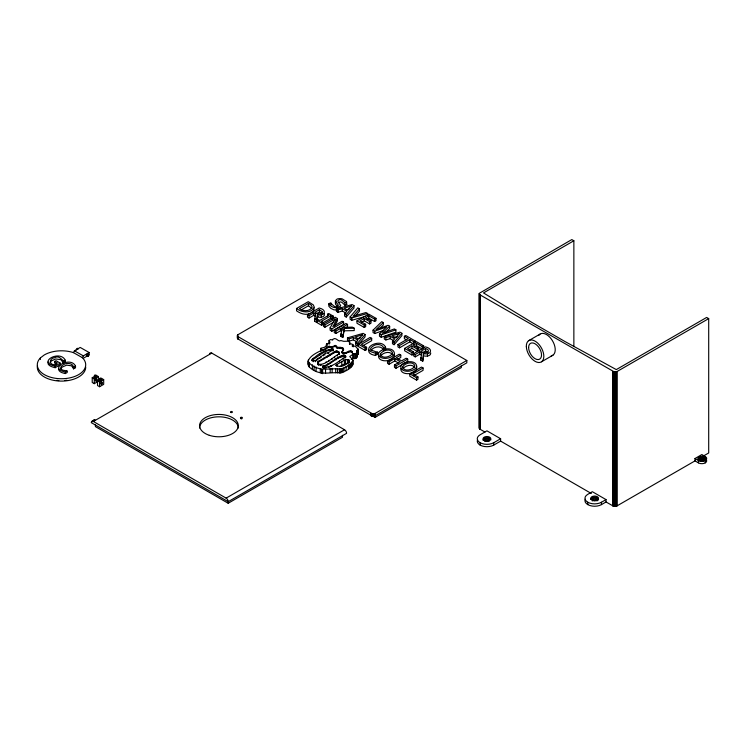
<?xml version="1.0" encoding="UTF-8"?>
<svg xmlns="http://www.w3.org/2000/svg" width="746" height="746" viewBox="0 0 746 746"><rect width="100%" height="100%" fill="white"/><g stroke="black" fill="none" stroke-linecap="round" stroke-linejoin="round"><path stroke-width="1.12" d="M351.226 359.441L352.709 358.35L354.928 358.63L356.691 357.772L356.98 355.581M329.07 344.27L329.07 340.474L330.711 339.523L332.632 340.092L332.828 339.337C336.194 336.465 338.041 342.526 340.922 340.558L343.72 341.332L347.99 341.23L349.706 342.218L349.436 344.046L351.683 343.934L353.166 344.969L352.14 346.032L355.329 346.237L358.136 349.315L358.136 354.052L356.98 355.189M466.819 360.467L329.928 281.438L237.582 334.935L238.216 336.754L372.674 413.899L375.107 413.424L466.819 360.467L466.819 362.836L375.107 415.792L372.674 416.268L238.216 339.132L237.582 337.304M484.984 432.083L479.846 429.099L479.24 428.083L479.342 293.29L571.809 239.578L573.861 240.771L573.861 346.125M93.362 421.164C97.885 418.245 91.534 420.585 91.292 422.656L228.183 501.685L346.592 433.323A2.9 1.679 60 0 0 344.54 429.761L211.752 353.1A2.9 1.679 60 0 0 209.719 353.986M343.319 350.033L341.901 351.953L342.852 352.979C346.023 353.781 348.848 349.697 351.981 351.301L352.709 354.406L349.743 356.579L352.625 359.507C355.338 367.097 346.069 371.396 340.26 372.907C328.305 371.816 319.549 376.385 309.338 367.125C304.135 358.798 315.129 353.362 321.367 350.471L323.428 350.396L329.061 347.039L331.392 347.841L335.411 346.228L336.922 347.972L342.843 348.736L343.319 350.825L343.524 349.053L342.843 347.944L336.922 347.179L335.411 345.435L331.392 347.049L329.061 346.247L323.428 349.604L320.817 349.361L320.939 348.251L324.482 347.31L326.785 345.333L326.431 344.176L329.704 342.759L329.07 340.474M308.182 365.018L308.359 359.861M345.743 356.206L345.668 357.465C343.263 350.116 328.865 365.643 324.174 365.633L323.149 365.717L322.906 367.461L322.869 366.23M307.483 314.765L309.04 315.67L313.702 312.975L315.474 314.01L314.532 321.209L316.556 322.375L317.488 314.653C324.351 316.714 327.904 310 319.195 308.005L307.483 314.765L307.483 317.143L309.04 318.038L313.702 315.353L315.474 316.379M316.556 322.375L317.488 314.653M421.667 352.858L420.725 360.057L422.749 361.232L423.672 353.511C430.535 355.562 434.088 348.858 425.388 346.853L413.676 353.623L413.676 355.991L415.233 356.886L419.886 354.201L421.667 355.227L421.667 352.858L419.886 351.832L415.233 354.518L413.676 353.623M422.749 361.232L423.672 353.511M314.532 321.209L315.101 318.309M420.725 360.057L421.098 358.127M342.787 337.518L344.139 328.445L354.219 328.221L354.219 330.59L344.139 330.814L342.787 337.518L340.763 336.353L341.948 328.371L340.484 328.417L335.803 331.121L334.245 330.217L334.245 332.595L335.803 333.49L340.484 330.786L341.948 330.739L341.948 328.371M340.763 336.353L341.239 334.105M339.551 353.203L339.29 354.611L339.439 352.541L338.33 351.59L336.549 351.049L334.842 351.525L318.122 361.577L317.899 364.663L317.675 363.321M317.628 363.405L318.682 361.931L335.597 351.981L338.33 352.382L339.551 353.996M337.91 306.606C334.18 304.788 334.46 298.269 339.29 298.605A5.278 3.049 0 0 1 342.265 298.904L346.349 301.477L346.806 304.489C344.055 307.436 342.591 299.631 338.572 302.54M335.532 300.563L335.476 303.799M47.977 361.931C47.119 365.773 52.332 367.032 55.176 367.694L60.286 364.738L60.286 363.162L56.043 360.71L54.672 361.502L54.672 363.078L56.472 364.123M368.794 350.023C367.787 353.66 372.739 354.975 375.452 355.46L377.308 354.387C379.117 350.033 364.869 351.636 373.233 345.976C377.019 343.029 385.15 344.559 383.584 350.62M352.923 360.458C350.284 364.915 344.643 368.664 339.337 368.934C327.606 368.058 319.381 372.198 309.338 363.171L308.182 361.064M312.276 359.18L312.126 360.458C315.772 354.723 326.058 349.277 333.154 349.156L333.369 350.517L333.154 349.156M378.464 355.553C378.026 363.815 395.93 361.605 394.317 353.949M400.751 368.421C400.304 376.683 418.208 374.464 416.594 366.808M60.696 369.121L62.104 367.135L66.627 365.148L71.541 365.801L73.63 368.794L75.514 367.703L75.514 366.127C70.73 355.655 47.548 368.617 65.368 371.984C70.115 369.969 62.375 371.294 61.424 369.233C59.643 367.75 61.601 365.54 63.149 364.869C66.618 362.211 74.451 363.06 73.509 368.72M49.982 362.873L51.427 360.877L55.754 358.975L60.911 359.684L63.391 362.901L65.266 361.81L65.266 360.234C59.997 349.296 36.451 362.416 55.176 366.109L60.286 363.162M356.691 357.772L356.775 350.648L358.136 349.315M322.468 312.229C320.873 314.868 316.985 313.898 314.999 312.229L319.419 309.674L322.421 311.875L322.468 313.814M380.357 356.523C382.456 352.578 389.981 350.461 392.638 354.835M93.409 420.893L93.94 420.138M333.369 349.725L328.613 352.448L328.576 353.362M322.869 367.023L323.149 365.717M323.494 324.016L335.206 317.246L337.416 318.523L332.856 326.599L342.134 321.246L343.589 322.085L343.589 324.454L331.877 331.224L330.124 330.208L330.124 327.839L335.047 319.018L324.948 324.855L323.494 324.016L323.494 326.384L324.948 327.224L334.133 321.918M334.572 325.946L337.416 320.892L337.416 318.523M40.433 359.469L40.433 357.884L44.238 354.975A24.198 13.969 0 0 1 73.416 352.606L74.432 350.816L80.195 347.431L89.128 352.504L89.128 354.872L83.366 358.257M40.433 357.884A24.198 13.969 0 0 0 61.713 378.735A24.198 13.969 0 0 0 82.349 357.67L83.366 355.889L89.128 352.504M340.297 308.611L340.642 307.1M335.532 302.932L336.194 302.102M349.492 360.663C346.713 365.559 340.54 367.946 335.439 365.326L345.584 359.479L349.287 360.281L349.492 362.64M312.276 359.973C318.477 356.485 325.676 349.352 333.154 349.939M370.995 350.378C373.643 346.61 381.392 345.044 383.519 350.051M402.896 368.757C405.572 365.54 411.484 363.684 414.692 367.135M312.126 359.675L312.21 360.215C317.106 363.61 324.557 350.312 328.734 353.306M365.447 316.425L351.804 320.267L350.126 319.297L350.126 316.929L357.81 307.837L359.479 308.807L359.479 311.175L355.152 316.164M336.418 309.012L337.994 309.926L342.321 308.648L346.797 311.231L344.587 313.74L344.587 316.108L346.237 317.059L346.237 314.681L353.996 305.646L352.084 304.536L336.418 309.012L336.418 311.39L337.994 312.294L342.321 311.017L345.902 313.087M346.237 317.059L353.996 308.014L353.996 305.646M347.487 337.863L349.063 338.777L353.399 337.5L357.875 340.083L355.665 342.582L355.665 344.96L357.306 345.902L357.306 343.533L365.074 334.488L363.153 333.378L347.487 337.863L347.487 340.232L349.063 341.146L353.399 339.868L356.98 341.938M357.306 345.902L365.074 336.866L365.074 334.488M384.293 336.66L385.868 337.565L390.205 336.287L394.681 338.88L392.471 341.379L392.471 343.747L394.112 344.699L394.112 342.33L401.88 333.285L399.959 332.175L384.293 336.66L384.293 339.029L385.868 339.943L390.205 338.665L393.785 340.726M394.112 344.699L401.88 335.653L401.88 333.285M359.479 308.807L352.989 316.285L365.96 312.546L367.545 313.46L367.545 315.045M322.906 366.678L323.121 367.079C331.448 368.188 339.02 360.952 345.668 356.672L345.566 355.879M339.29 353.828C333.341 356.495 324.501 366.659 317.899 363.871M383.528 330.422L374.762 333.527L373.047 332.539L373.047 330.161L381.765 321.666L383.36 322.589L383.36 324.967L378.436 329.62M383.36 322.589L375.984 329.583L388.069 325.312L389.645 326.226L382.185 333.266L394.364 328.939L395.884 329.825L395.884 332.194L381.225 337.257L379.472 336.25L379.472 333.872L386.81 326.888L374.762 331.159L373.047 330.161M384.666 333.285L389.645 328.594L389.645 326.226M311.642 312.788L313.973 310.728L313.861 307.921M323.149 366.51L324.174 366.417C331.541 364.374 337.686 355.32 345.566 356.672M339.822 366.528L345.584 363.433L348.223 363.647M54.672 361.502L57.377 363.06L54.346 364.813C48.443 364.477 49.506 358.164 54.635 357.67C60.239 354.247 62.31 362.901 65.266 360.234M73.509 367.144L75.514 366.127M58.477 368.972C58.841 372.161 62.739 373.009 65.368 373.56L67.224 372.487L67.112 370.846M92.224 377.737L96.327 375.369L98.379 376.553L98.379 381.29L94.276 383.668L92.224 382.484L92.224 377.737L94.276 378.921L98.379 376.553M97.521 380.796L101.624 378.427L103.685 379.611L103.685 384.358L99.572 386.726L97.521 385.542L97.521 380.796L99.572 381.98L103.685 379.611M91.562 421.621L94.369 420.007M91.357 422.077L94.863 420.054M91.889 421.322L93.343 421.462L211.752 353.1M296.554 308.462L308.275 301.692L313.283 304.872L314.336 307.277C311.231 313.907 301.375 312.583 296.554 308.462L296.554 310.83C300.396 313.534 305.319 315.446 309.954 313.572M308.49 303.37L299.454 308.583C303.128 311.548 309.916 311.679 312.192 307.063L311.278 305.17L308.49 303.37L308.49 305.739L301.459 309.795M336.847 310.056L333.816 309.814L330.646 308.229L328.827 306.196L328.827 303.827C331.448 300.685 334.413 310.532 338.358 305.254L335.43 300.992M316.77 313.581L319.419 312.052L321.964 313.618M346.806 302.121C344.111 304.983 341.873 296.684 338.003 300.61L337.882 301.58L340.708 305.515C337.854 309.506 331.075 307.65 328.827 303.827M333.285 318.514L333.285 316.136L332.091 316.826L330.599 315.968L321.274 321.349L322.766 322.216L322.766 324.585L321.573 325.275L317.031 322.645L317.031 320.276L318.225 319.586L319.717 320.454L329.042 315.064L327.55 314.206L327.55 316.574M327.55 314.206L328.744 313.516L333.285 316.136M317.031 320.276L321.573 322.906L322.766 322.216M322.207 323.186L330.599 318.337L332.091 319.204L332.091 316.826M330.124 327.839L331.877 328.846L343.589 322.085M334.245 330.217L345.967 323.456L347.524 324.361L347.524 326.729L345.724 327.764M347.524 324.361L342.134 327.466L352.317 327.13L354.219 328.221M361.642 322.337L364.253 320.836L369.624 323.941L371.004 323.139L371.004 320.771L369.624 321.563L364.253 318.467L359.898 320.976L365.671 324.305L365.671 326.673L364.281 327.475L356.961 323.251L356.961 320.873L368.673 314.113L375.993 318.337L375.993 320.715L374.613 321.507L368.841 318.178L367.237 319.111M375.993 318.337L374.613 319.139L368.841 315.81L365.633 317.665L371.004 320.771M356.961 320.873L364.281 325.107L365.671 324.305M371.685 338.311L361.362 344.27L366.594 347.291L366.594 349.669L365.204 350.461L358.416 346.545L358.416 344.176L370.128 337.416L371.685 338.311L371.685 340.68L363.237 345.557M351.981 351.301L352.709 353.613L354.928 353.884L356.691 353.026M358.416 344.176L365.204 348.093L366.594 347.291M385.197 348.932L385.589 349.604L385.589 347.235C380.814 336.772 357.623 349.725 375.452 353.091L377.308 352.019M383.584 348.251L385.589 347.235M406.328 339.822L404.36 338.684L404.36 336.315L405.74 335.514L415.168 340.959L415.168 342.535M573.861 240.771L483.511 292.926L532.122 322.57L564.955 341.528L616.299 369.596L706.648 317.432L708.7 318.617L708.7 452.971L702.825 456.365M413.788 344.13L409.852 341.855L399.52 347.822L397.963 346.918L397.963 344.549L408.295 338.581L404.36 336.315M397.963 344.549L399.52 345.445L409.852 339.486L413.788 341.752L415.168 340.959M418.683 350.667L418.683 348.289L417.303 349.091L411.923 345.985L407.577 348.503L413.34 351.832L413.34 354.201L411.96 355.003L404.63 350.769L404.63 348.401L416.352 341.64L423.672 345.864L423.672 348.233M423.672 345.864L422.292 346.666L416.52 343.337L413.312 345.193L418.683 348.289M398.392 363.004L394.802 360.933L389.067 364.244L387.51 363.339L387.51 360.971L399.222 354.21L400.779 355.105L400.779 357.474L398.028 359.068M409.321 349.865L411.923 348.363L417.303 351.459L417.303 349.091M414.916 346.638L416.52 345.706L422.292 349.035L422.292 346.666M387.51 360.971L389.067 361.866L394.802 358.556L400.192 361.67L394.457 364.98L394.457 367.349L396.014 368.254L407.726 361.493L407.726 359.115L406.169 358.22L401.581 360.868L396.191 357.763L400.779 355.105M404.63 348.401L411.96 352.634L413.34 351.832M425.612 348.531L421.182 351.077C423.756 355.031 432.997 350.956 425.612 348.531L425.612 350.9L422.954 352.429M394.457 364.98L396.014 365.885L407.726 359.115M423.066 367.974L412.734 373.933L417.965 376.954L417.965 379.322L416.576 380.124L409.787 376.208L409.787 373.83L421.509 367.069L423.066 367.974L423.066 370.342L413.676 375.76M409.787 373.83L416.576 377.756L417.965 376.954M93.343 421.462L226.122 498.132L344.54 429.761M373.047 413.909L373.047 416.287L375.107 417.368L461.345 367.582L461.345 365.605M95.395 424.623L95.395 426.6L228.183 503.261L342.479 437.268L342.479 435.3M528.606 340.708L540.011 334.124M541.549 361.773L552.954 355.18M500.622 438.751L486.933 430.843L480.088 434.797A9.679 5.586 0 0 0 480.088 442.704A9.679 5.586 0 0 0 493.777 442.704L500.622 438.751L500.622 441.119L591.336 493.488M479.24 293.719L480.088 294.903L614.555 372.049L616.979 371.564L708.7 318.617M477.589 439.674A9.679 5.586 0 0 0 482.093 445.959A9.679 5.586 0 0 0 493.777 445.073L500.622 441.119M606.032 499.606L592.343 491.698L587.783 494.337A9.679 5.586 0 0 0 587.783 502.235A9.679 5.586 0 0 0 601.472 502.235L606.032 499.606L606.032 501.974L613.482 506.189L616.7 506.068L695.002 460.888L698.424 462.856A4.84 2.797 0 0 0 704.793 463.098A4.84 2.797 0 0 0 706.033 459.489M585.274 499.214A9.679 5.586 0 0 0 589.788 505.499A9.679 5.586 0 0 0 601.472 504.613L606.032 501.974M695.002 460.888L695.002 458.51L701.846 454.556L705.268 456.533A4.84 2.797 0 0 1 705.268 460.487L705.268 462.856M341.901 351.953L342.852 353.763C346.023 354.564 348.848 350.489 351.981 352.093M329.452 367.172L328.399 367.601L328.399 366.808M379.472 333.872L381.225 334.889L395.884 329.825M346.181 309.888L349.315 308.965M357.25 338.74L360.393 337.817M394.056 337.528L397.198 336.614M350.126 316.929L351.804 317.899L367.545 313.46M317.488 317.022C319.717 317.899 325.806 317.097 324.277 313.646M423.672 355.879C425.957 356.551 430.918 356.28 430.768 353.054M376.254 354.285L377.308 354.387M317.684 316.015L318.365 316.201M74.432 350.816L83.366 355.889M73.416 352.606L82.349 357.67M695.002 458.51L698.424 460.487A4.84 2.797 0 0 0 705.268 460.487M425.612 350.9L428.157 352.476M344.587 313.74L346.237 314.681M392.471 341.379L394.112 342.33M420.725 357.688L422.749 358.854M308.49 305.739L312.061 308.62M314.532 318.84L316.556 320.006M340.763 333.984L342.787 335.15M355.665 342.582L357.306 343.533M64.296 360.458L65.266 361.81M346.349 303.855L346.806 304.489M75.122 367.032L75.514 367.703M357.735 353.352L358.136 354.052M352.625 363.451L352.923 364.412M698.424 460.487L698.424 462.856M616.979 371.564L616.979 505.928M616.7 371.713L616.7 506.068M616.383 371.834L616.383 506.189M616.037 371.928L616.037 506.292M615.683 372.002L615.683 506.357M615.31 372.049L615.31 506.403M614.928 372.058L614.928 506.422M614.555 372.049L614.555 506.403M614.182 372.002L614.182 506.357M613.818 371.928L613.818 506.292M613.482 371.834L613.482 506.189M613.165 371.713L613.165 506.068M612.876 371.564L612.876 505.928M601.472 502.235L601.472 504.613M587.783 502.235L587.783 504.613M493.777 442.704L493.777 445.073M480.088 294.903L480.088 429.267M480.088 442.704L480.088 445.073M479.846 294.745L479.846 429.099M479.631 294.558L479.631 428.913M479.464 294.362L479.464 428.717M479.268 293.504L479.342 428.512M427.477 353.688L427.477 356.066M419.886 351.832L419.886 354.201M416.52 343.337L416.52 345.706M416.576 377.756L416.576 380.124M415.233 354.518L415.233 356.886M413.788 341.752L413.788 343.337M411.96 352.634L411.96 355.003M411.923 345.985L411.923 348.363M409.852 339.486L409.852 341.855M399.52 345.445L399.52 347.822M396.014 365.885L396.014 368.254M394.802 358.556L394.802 360.933M390.205 336.287L390.205 338.665M389.067 361.866L389.067 364.244M385.868 337.565L385.868 339.943M383.714 348.317L383.714 349.902M381.225 334.889L381.225 337.257M377.187 351.953L377.187 354.322M375.452 353.091L375.452 355.46M375.107 413.424L375.107 417.368M374.818 413.564L374.818 415.932M374.762 331.159L374.762 333.527M374.613 319.139L374.613 321.507M374.501 413.685L374.501 416.054M374.166 413.788L374.166 416.156M373.802 413.853L373.802 416.221M373.429 413.899L373.429 416.268M372.674 413.899L372.674 416.268M372.301 413.853L372.301 416.221M371.937 413.788L371.937 416.156M371.601 413.685L371.601 416.054M371.284 413.564L371.284 415.932M370.995 413.424L370.995 415.792M369.624 321.563L369.624 323.941M368.841 315.81L368.841 318.178M365.204 348.093L365.204 350.461M364.253 318.467L364.253 320.836M364.281 325.107L364.281 327.475M357.735 348.606L357.791 354.723M356.98 350.452L356.961 356.989M355.879 353.501L355.879 358.239M354.928 353.884L354.928 358.63M353.716 353.968L353.716 358.705M353.399 337.5L353.399 339.868M353.166 344.969L353.166 346.871M352.709 353.613L352.709 358.35M352.625 359.507L352.644 365.381M352.494 344.419L352.494 346.312M351.991 362.276L351.991 366.221M351.804 317.899L351.804 320.267M351.273 363.088L351.273 367.041M351.04 350.909L351.04 351.702M350.275 363.75L350.275 367.703M350.228 350.909L350.228 351.702M349.706 342.218L349.706 344.12M349.408 364.505L349.408 368.459M349.287 360.281L349.287 362.258M349.063 338.777L349.063 341.146M348.811 351.263L348.811 352.047M348.774 359.889L348.774 361.866M348.354 365.167L348.354 369.121M347.673 359.507L347.673 363.461M346.116 366.454L346.116 370.408M346.032 352.466L346.032 353.259M345.584 359.479L345.584 363.433M345.072 355.59L345.072 356.383M344.829 303.128L344.941 305.562M344.932 357.418L344.932 358.201M344.4 355.413L344.4 356.206M344.41 360.197L344.41 364.151M344.344 353.054L344.344 353.846M344.139 328.445L344.139 330.814M343.999 367.871L343.999 371.825M343.654 355.376L343.654 356.168M343.524 349.053L343.524 349.837M343.533 353.128L343.533 353.921M343.291 358.639L343.291 359.423M342.843 347.944L342.843 348.736M342.852 352.979L342.852 353.763M342.871 355.46L342.871 356.252M342.75 368.487L342.75 372.44M342.377 351.049L342.377 351.842M342.321 308.648L342.321 311.017M342.172 352.429L342.172 353.212M342.05 368.757L342.05 372.711M341.789 361.474L341.789 365.428M341.621 347.394L341.621 348.177M341.593 355.879L341.593 356.672M341.174 368.841L341.174 372.795M340.484 328.417L340.484 330.786M340.465 347.188L340.465 347.981M340.521 356.346L340.521 357.138M340.26 368.953L340.26 372.907M339.579 347.226L339.579 348.018M339.439 352.541L339.439 353.334M339.346 361.036L339.346 361.829M339.337 368.934L339.337 372.888M339.01 352.065L339.01 352.858M338.507 357.465L338.507 358.257M338.33 351.59L338.33 352.382M337.994 309.926L337.994 312.294M337.807 347.226L337.807 348.009M337.584 351.291L337.584 352.084M337.518 368.878L337.518 372.823M337.332 355.31L337.332 356.103M337.108 351.124L337.108 351.916M336.922 347.179L336.922 347.972M336.875 364.225L336.875 366.202M336.446 346.825L336.446 347.617M336.549 351.049L336.549 351.842M336.297 345.874L336.297 346.666M335.998 359.087L335.998 359.88M335.803 331.121L335.803 333.49M335.691 368.776L335.691 372.72M335.597 351.198L335.597 351.981M335.411 345.435L335.411 346.228M335.047 319.018L335.047 320.603M334.842 351.525L334.842 352.317M334.59 345.435L334.59 346.228M334.646 357.175L334.646 357.968M333.667 352.42L333.667 353.212M332.93 350.172L332.93 350.965M332.809 348.914L332.809 349.697M332.492 348.802L332.492 349.585M332.147 346.853L332.147 347.645M332.147 368.3L332.147 372.254M331.923 348.718L331.923 349.51M331.951 358.77L331.951 359.563M331.877 328.846L331.877 331.224M331.541 348.755L331.541 349.548M331.588 365.437L331.588 366.23M331.392 347.049L331.392 347.841M330.888 302.764L330.888 305.133M330.842 346.731L330.842 347.524M330.599 315.968L330.599 318.337M330.627 365.922L330.627 366.706M330.459 362.23L330.459 363.022M330.152 354.742L330.152 355.534M330.198 368.365L330.198 372.319M329.881 346.33L329.881 347.123M329.825 349.231L329.825 350.023M329.695 341.556L329.695 343.458M329.061 346.247L329.061 347.039M328.967 360.262L328.967 361.055M328.734 355.562L328.734 356.346M328.361 349.855L328.361 350.648M328.454 352.644L328.454 353.436M328.165 352.774L328.165 353.567M327.97 346.881L327.97 347.673M327.718 363.843L327.718 364.626M327.214 356.29L327.214 357.073M326.972 343.859L326.972 345.762M326.431 344.176L326.431 346.079M326.161 361.773L326.161 362.565M325.937 348.223L325.937 349.016M325.862 367.489L325.862 368.282M325.433 351.18L325.433 351.972M325.536 369.522L325.536 373.476M324.948 324.855L324.948 327.224M324.846 354.294L324.846 355.087M324.174 365.633L324.174 366.417M324.277 367.554L324.277 368.337M324.137 357.884L324.137 358.677M323.615 355.003L323.615 355.795M323.615 365.596L323.615 366.379M323.596 367.377L323.596 368.17M323.428 349.604L323.428 350.396M322.636 369.727L322.636 373.681M322.197 349.762L322.197 350.545M321.573 322.906L321.573 325.275M321.367 349.678L321.367 350.471M321.433 359.656L321.433 360.449M321.489 369.54L321.489 373.485M321.293 314.84L321.293 317.209M321.125 356.597L321.125 357.381L318.859 358.658L318.859 357.866M321.106 364.57L321.106 365.363M320.939 348.251L320.939 351.096M320.817 349.361L320.817 351.254M320.603 348.923L320.603 350.825M320.668 364.747L320.668 365.54M320.267 369L320.267 372.953M319.987 354.154L319.987 354.947M319.419 309.674L319.419 312.052M319.129 364.598L319.129 365.391M318.682 361.139L318.682 361.931M318.411 364.3L318.411 365.083M318.122 361.577L318.122 362.37M317.693 358.612L317.097 359.824L317.097 359.031M317.749 362.08L317.675 364.104M316.724 359.469L316.724 360.253M316.09 367.041L316.09 370.995M315.856 360.411L315.577 361.54L315.577 360.747M315.474 314.01L315.474 315.586M315.297 360.915L315.297 361.707M314.103 365.997L314.103 369.951M313.805 357.847L313.805 358.639M313.702 312.975L313.702 315.353M313.208 360.952L313.208 361.745M312.555 358.761L312.555 359.553M312.369 364.803L312.369 368.757M312.21 360.215L312.21 361.008M309.338 363.171L309.338 367.125M309.04 315.67L309.04 318.038M308.555 362.043L308.555 365.997M238.216 336.754L238.216 339.132M237.965 336.595L237.965 338.964M237.75 336.409L237.75 338.787M237.582 334.935L237.582 338.581M237.461 335.14L237.461 338.376M237.387 335.355L237.387 338.162M228.183 501.293L228.183 503.261M99.572 381.98L99.572 386.726M94.276 378.921L94.276 383.668M73.63 367.209L73.63 368.794M65.368 371.984L65.368 373.56M63.391 361.316L63.391 362.901M63.251 361.241L63.251 362.817M55.176 366.109L55.176 367.694M101.186 381.57A1.166 0.671 -60 0 1 101.316 382.642A1.166 0.671 -60 0 1 100.384 383.612M101.158 379.751A0.97 0.559 0 0 1 101.223 380.637A0.97 0.559 0 0 1 99.722 380.441A0.97 0.559 0 0 1 100.44 379.658M538.715 335.532A12.365 7.143 60 0 1 552.366 340.577A12.365 7.143 60 0 1 551.21 355.879M702.937 460.944A2.425 1.399 0 0 1 699.431 459.741A2.425 1.399 0 0 1 702.788 458.417A2.425 1.399 0 0 1 703.459 460.739M699.431 460.814A2.425 1.399 0 0 1 701.66 459.489A2.425 1.399 0 0 1 704.215 460.599M697.976 459.732A3.87 2.238 0 0 1 701.79 457.466A3.87 2.238 0 0 1 705.716 459.667M592.287 501.023A2.425 1.399 0 0 1 594.618 499.26A2.425 1.399 0 0 1 596.968 501.014M590.748 499.456A3.87 2.238 0 0 1 595.149 497.256A3.87 2.238 0 0 1 598.357 500.062M484.518 441.128A2.425 1.399 0 0 1 486.924 439.72A2.425 1.399 0 0 1 489.357 441.11M486.317 441.287A2.425 1.399 0 0 1 484.947 439.133A2.425 1.399 0 0 1 488.91 439.124A2.425 1.399 0 0 1 487.576 441.278M483.194 440.504A3.87 2.238 0 0 1 486.457 437.715A3.87 2.238 0 0 1 490.812 439.944M226.122 498.132A2.9 1.679 60 0 1 228.183 501.685M199.583 427.99A19.359 11.181 0 0 1 218.942 416.809A19.359 11.181 0 0 1 238.3 427.99M241.07 418.87A0.97 0.559 0 0 1 241.807 418.87M96.01 378.632A1.166 0.671 -60 0 1 95.954 379.714A1.166 0.671 -60 0 1 95.087 380.553M95.861 376.693A0.97 0.559 0 0 1 96.141 377.429A0.97 0.559 0 0 1 94.891 377.653A0.97 0.559 0 0 1 94.397 376.954M87.273 355.544A0.97 0.55 -60.4 0 1 86.424 355.348A0.97 0.55 -60.4 0 1 87.151 354.061A0.97 0.55 -60.4 0 1 87.748 354.704M76.577 350.023A0.97 0.55 -60.4 0 1 76.829 348.652A0.97 0.55 -60.4 0 1 77.78 348.699M77.715 349.436A0.97 0.55 -60.4 0 1 78.041 349.081M85.697 367.013A24.198 13.969 0 0 1 60.128 381.085A24.198 13.969 0 0 1 37.477 365.437M66.842 380.246A19.359 11.181 0 0 1 64.874 380.516M58.813 380.572A19.359 11.181 0 0 1 56.827 380.348M380.357 354.154C381.859 359.376 390.69 357.12 392.62 353.072C391.118 347.85 382.269 350.088 380.357 354.154M402.635 367.023C404.136 372.245 412.976 369.988 414.907 365.932C413.396 360.71 404.546 362.948 402.635 367.023M378.464 353.184C378.474 360.672 391.482 359.339 394.494 354.024C394.438 346.545 381.504 347.897 378.464 353.184M400.751 366.044C400.751 373.541 413.76 372.207 416.772 366.892C416.716 359.413 403.782 360.756 400.751 366.044M351.413 305.981L347.701 310.215L344.083 308.126L351.413 305.981M362.481 334.833L358.77 339.066L355.161 336.978L362.481 334.833M399.296 333.63L395.576 337.854L391.967 335.775L399.296 333.63M101.838 383.966A1.166 0.671 -60 0 0 102.211 382.166A1.166 0.671 -60 0 0 100.831 383.379A1.166 0.671 -60 0 0 101.838 383.966M100.039 379.08A0.97 0.559 0 0 0 101.568 378.679A0.97 0.559 0 0 0 100.197 378.119A0.97 0.559 0 0 0 100.039 379.08M526.34 346.676A12.365 7.143 60 0 0 539.806 362.463A12.365 7.143 60 0 0 539.088 344.577A12.365 7.143 60 0 0 526.34 346.676M528.616 347.505A9.139 5.278 60 0 0 538.304 359.572A9.139 5.278 60 0 0 538.304 346.638A9.139 5.278 60 0 0 528.616 347.505M699.142 460.114A3.87 2.238 0 0 0 705.595 459.06A3.87 2.238 0 0 0 700.792 456.365A3.87 2.238 0 0 0 699.142 460.114M592.669 500.212A3.87 2.238 0 0 0 598.497 498.3A3.87 2.238 0 0 0 592.706 496.342A3.87 2.238 0 0 0 592.669 500.212M592.921 500.463A2.425 1.399 0 0 0 596.968 499.829A2.425 1.399 0 0 0 593.984 498.123A2.425 1.399 0 0 0 592.921 500.463M484.984 440.681A3.87 2.238 0 0 0 490.812 438.76A3.87 2.238 0 0 0 485.021 436.802A3.87 2.238 0 0 0 484.984 440.681M209.262 435.291A19.359 11.181 0 0 0 238.3 425.612A19.359 11.181 0 0 0 209.262 415.932A19.359 11.181 0 0 0 209.262 435.291M230.859 412.482A0.97 0.559 0 0 0 232.407 412.1A0.97 0.559 0 0 0 231.064 411.522A0.97 0.559 0 0 0 230.859 412.482M240.846 418.245A0.97 0.559 0 0 0 242.394 417.881A0.97 0.559 0 0 0 241.07 417.284A0.97 0.559 0 0 0 240.846 418.245M96.542 380.898A1.166 0.671 -60 0 0 96.905 379.099A1.166 0.671 -60 0 0 95.535 380.32A1.166 0.671 -60 0 0 96.542 380.898M94.742 376.021A0.97 0.559 0 0 0 96.262 375.62A0.97 0.559 0 0 0 94.901 375.061A0.97 0.559 0 0 0 94.742 376.021M88.308 356.131A0.97 0.55 -60.4 0 0 88.615 354.63A0.97 0.55 -60.4 0 0 87.478 355.646A0.97 0.55 -60.4 0 0 88.308 356.131"/></g></svg>
